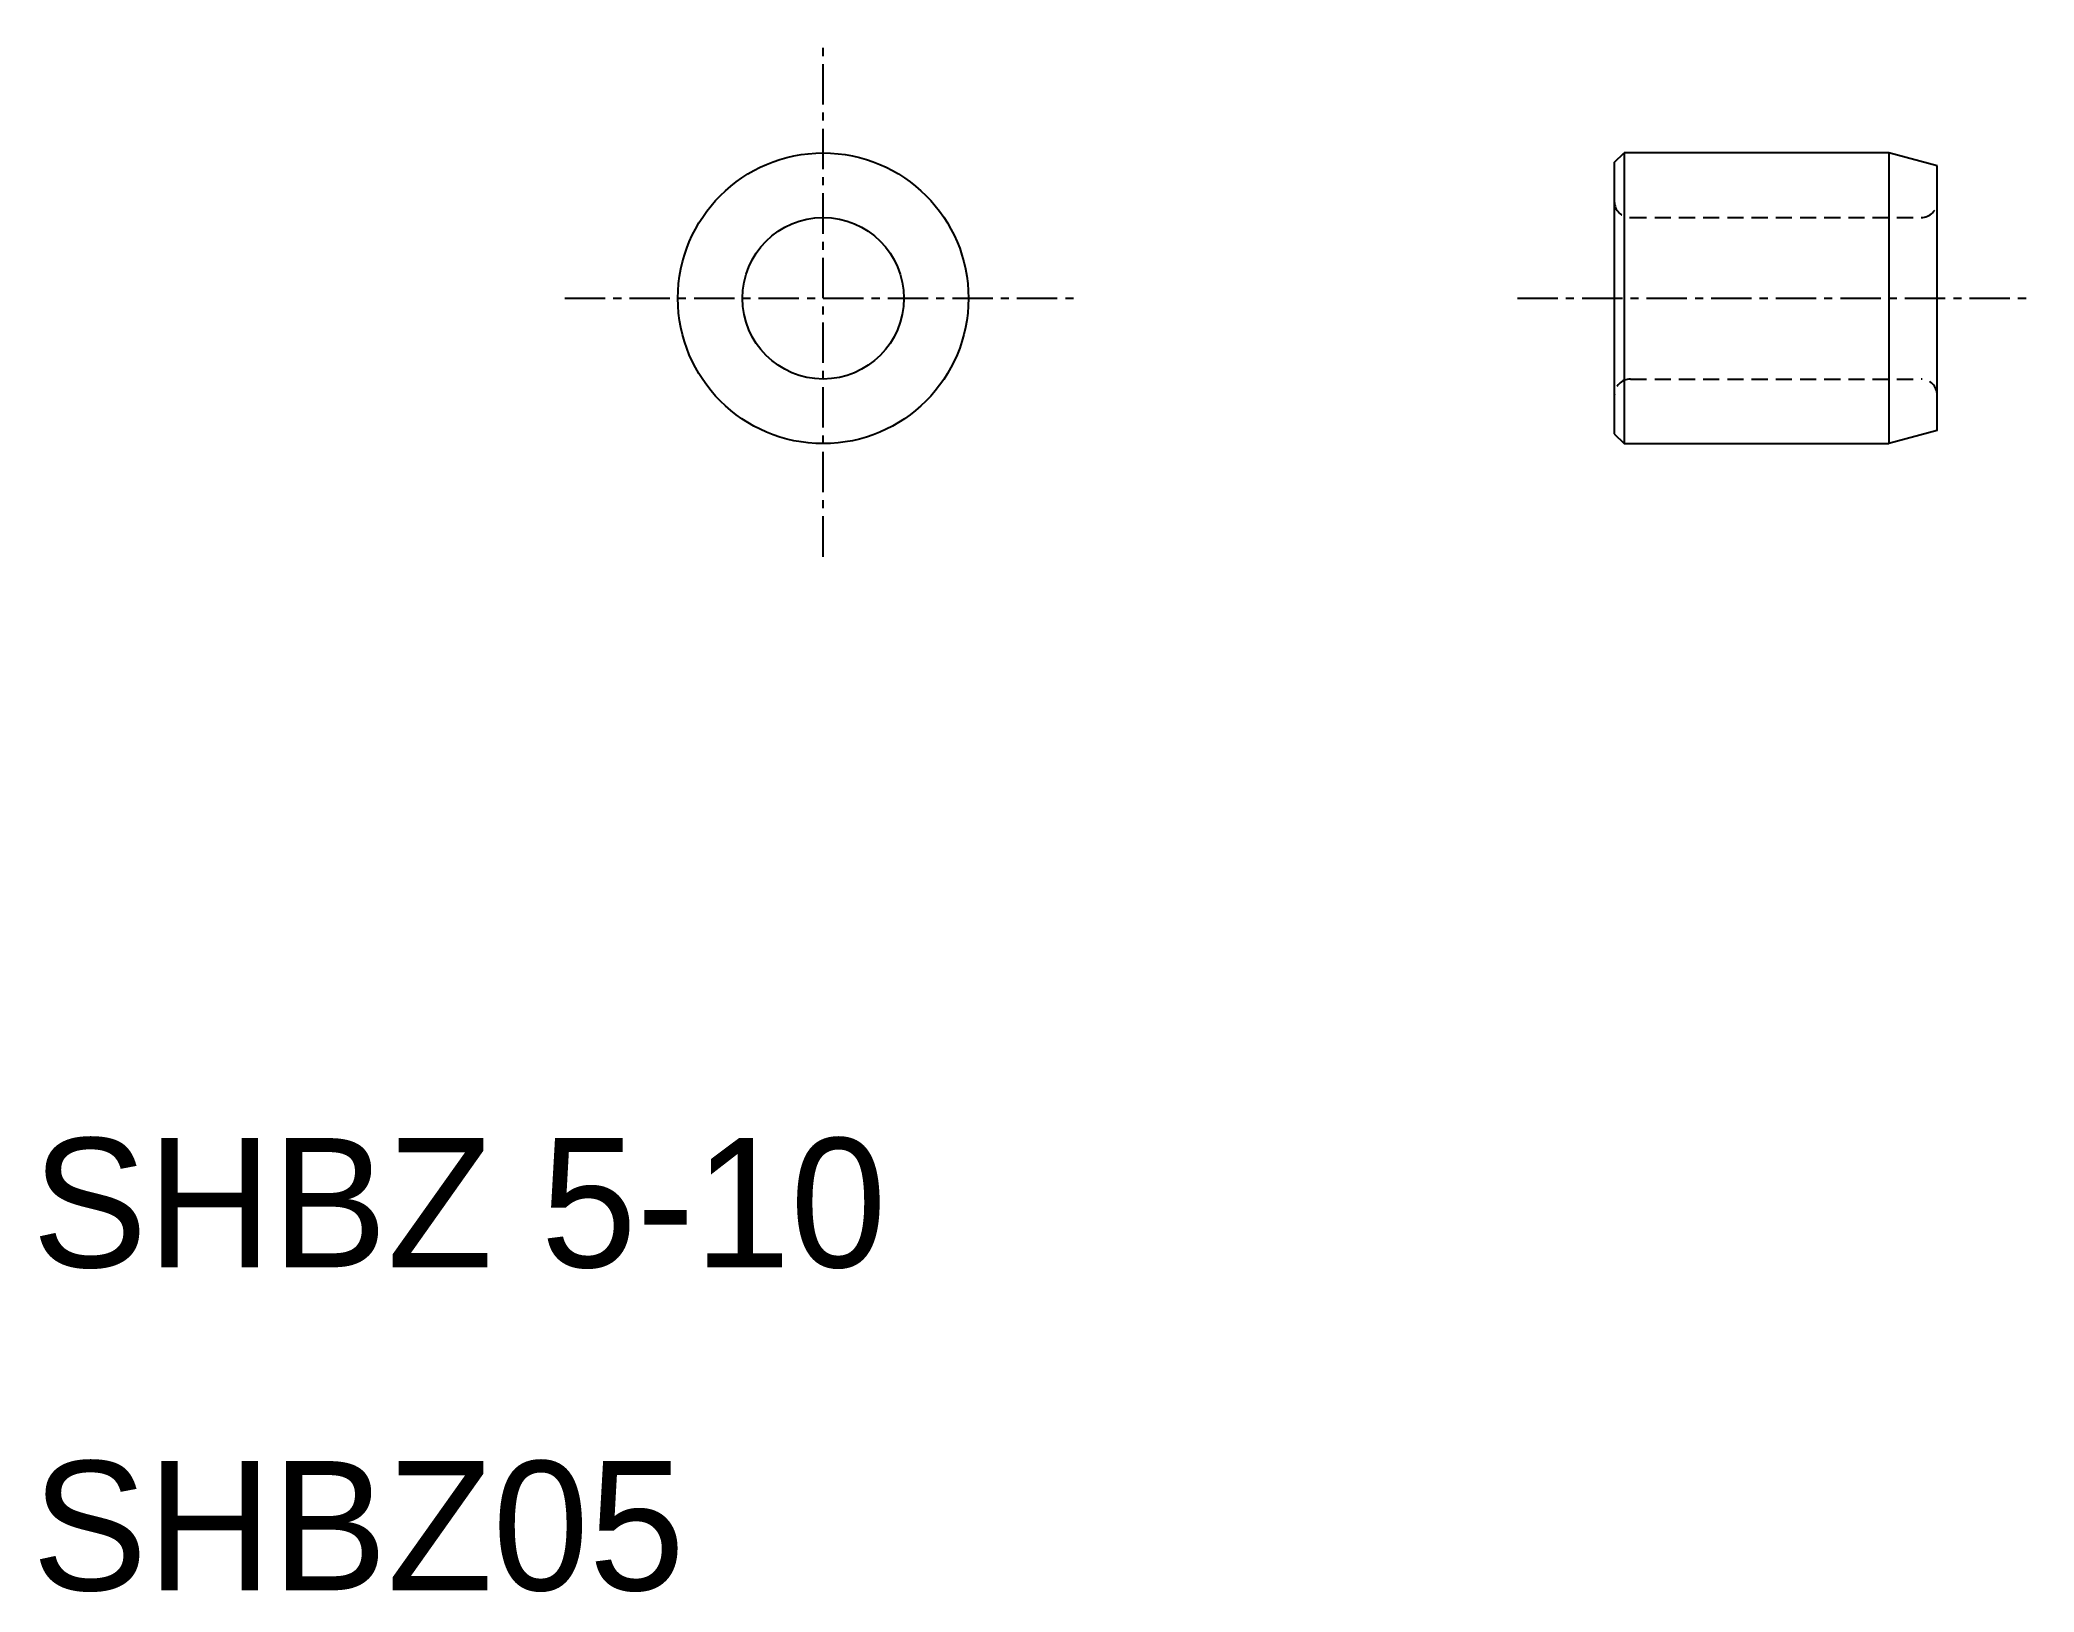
# Model space of a CAD drawing. Extents: x 10.2 to 72, y 9.9 to 58.
import ezdxf

# ---------------------------------------------------------------- set-up
doc = ezdxf.new("R2010")
doc.units = 0
doc.linetypes.add('CENTER', pattern=[2, 1.25, -0.25, 0.25, -0.25])
doc.linetypes.add('DASHED', pattern=[0.75, 0.5, -0.25])
doc.layers.get('0').update_dxf_attribs({"linetype": 'CONTINUOUS'})
doc.layers.add('CENTER', color=1, linetype='CENTER')

msp = doc.modelspace()

# ---------------------------------------------------------------- linework, layer by layer
at = {"color": 7, "linetype": 'CONTINUOUS'}
for p, q in [((59, 54.2), (59.3, 54.5)), ((67.5, 54.5), (59.3, 54.5)), ((59.3, 54.5), (59.3, 45.5)), ((67.5, 54.5), (67.5, 45.5)), ((69, 54.098), (67.5, 54.5)), ((59, 54.2), (59, 45.8)), ((69, 45.902), (69, 54.098)), ((59, 45.8), (59.3, 45.5)), ((69, 45.902), (67.5, 45.5)), ((59.3, 45.5), (67.5, 45.5))]:
    msp.add_line(p, q, dxfattribs=at)
at = {"color": 3, "linetype": 'DASHED'}
for p, q in [((59.5, 52.5), (68.5, 52.5)), ((59.5, 47.5), (68.5, 47.5))]:
    msp.add_line(p, q, dxfattribs=at)
at = {"color": 7, "linetype": 'CONTINUOUS'}
for radius in [4.5, 2.5]:
    msp.add_circle((34.5, 50), radius, dxfattribs=at)
at = {"color": 3, "linetype": 'DASHED'}
for centre, start, end in [((59.5, 53), 180, 270), ((68.5, 53), 270, 360), ((59.5, 47), 90, 180), ((68.5, 47), 0, 90)]:
    msp.add_arc(centre, 0.5, start, end, dxfattribs=at)
at = {"layer": 'CENTER', "color": 1, "linetype": 'CENTER'}
for p, q in [((34.5, 42), (34.5, 58)), ((26.5, 50), (42.5, 50)), ((56, 50), (72, 50))]:
    msp.add_line(p, q, dxfattribs=at)

# ---------------------------------------------------------------- texts
at = {"color": 7, "linetype": 'CONTINUOUS'}
for s, p in [('SHBZ 5-10', (10, 20)), ('SHBZ05', (10, 10))]:
    msp.add_text(s, height=4, dxfattribs=at).set_placement(p)

doc.saveas('drawing.dxf')
